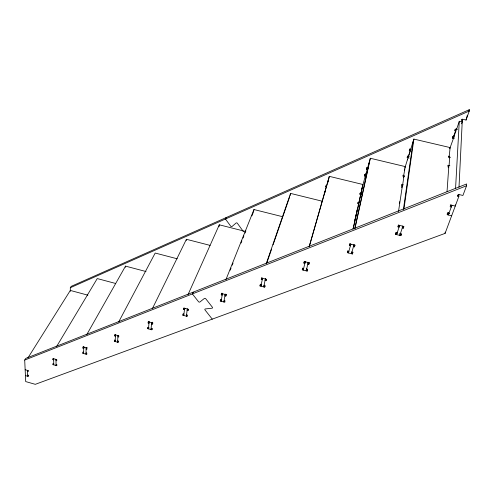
<?xml version="1.0" encoding="UTF-8"?>
<svg xmlns="http://www.w3.org/2000/svg" width="494" height="494" viewBox="0 0 494 494"><rect width="100%" height="100%" fill="white"/><g stroke="black" fill="none" stroke-linecap="round" stroke-linejoin="round"><path stroke-width="0.74" d="M70.315 291.343L70.327 287.718L71.185 286.366L469.3 109.674L469.251 111.02L466.058 120.042L462.143 119.14L461.538 120.857L462.52 121.086L461.557 123.821M86.024 353L86.814 353.222L86.79 354.389L82.831 353.284L82.85 352.117L83.647 352.339M84.357 347.183L83.721 348.326L82.924 348.103L82.949 346.918L86.938 348.029L86.907 349.209L86.11 348.986L87.061 347.276M83.622 353.506L83.745 347.14M86.135 347.807L85.999 354.167L86.629 353.025M458.833 196.501L457.71 196.235L458.395 194.383L462.915 195.47L466.571 185.75L466.632 183.959L25.75 358.397L24.7 360.064L25.707 381.584L35.296 384.326L445.094 233.378L458.833 196.501L458.926 194.698M466.058 120.042L467.343 115.219M459 187.177L462.217 121.944L459.284 121.265L456.456 129.768L456.487 129.311M462.52 121.086L462.582 119.727L461.612 119.499M457.71 196.235L457.771 195.031M117.665 340.99L118.486 341.218L118.412 342.435L114.324 341.305L114.392 340.088L115.207 340.317M115.435 336.136L114.614 335.908L114.676 334.679L118.795 335.809L118.727 337.038L117.899 336.815L118.504 335.661M115.145 341.533L115.497 334.901M455.338 204.856L455.27 206.066L450.812 204.985L450.145 206.795L451.257 207.066L451.368 205.251L450.256 204.979M455.554 188.677L459.284 121.265M117.973 335.58L117.597 342.206L118.196 341.051M125.439 267.285L125.507 266.124L146.039 271.539M455.9 130.996L455.981 129.626L455.017 129.403L454.931 130.774L455.9 130.996L453.906 136.721L452.942 136.498L452.368 138.159L454.289 138.61M453.906 136.721L453.992 135.337M448.496 212.55L448.336 214.983L451.924 205.257M451.652 215.792L447.231 214.717L447.354 212.889L449.559 213.427M452.368 138.159L452.461 136.776L454.375 137.227M445.094 233.378L445.18 232.143M447.039 191.573L448.799 166.534L447.811 166.299L447.885 165.299L449.855 165.762M449.077 157.592L450.127 147.576L413.886 139.086L404.889 167.849M152.405 328.627L151.849 329.794L147.62 328.646L147.731 327.38L148.577 327.608M149.534 322.082L148.966 323.249L148.12 323.014L148.231 321.73L152.492 322.885L152.368 324.169L151.522 323.941L152.362 322.193M149.083 321.964L148.466 328.874L149.027 327.713M151.639 322.656L151.003 329.566L151.559 328.399M152.257 323.286L152.337 322.465M151.849 329.794L151.967 328.529L151.121 328.3M186.263 240.547L186.411 239.294L210.08 245.382M186.541 314.857L187.417 315.092L187.245 316.419L182.873 315.24L183.039 313.918L183.916 314.153M185.009 308.423L184.484 309.596L183.607 309.361L183.774 308.015L188.183 309.201L188.01 310.541L187.127 310.306L187.646 309.127M183.749 315.475L184.657 308.256M187.3 308.96L186.374 316.185L186.886 315.005M187.72 309.966L187.831 309.108M402.53 226.091L402.277 227.913L403.345 228.179L403.598 226.357M403.944 209.005L413.886 139.086M395.762 233.143L395.583 234.354L400.875 235.675L401.128 233.841L399.813 233.514M403.425 209.333L413.12 141.537M400.072 233.582L399.813 235.41L402.838 226.203M410.224 150.806L410.421 149.423L409.495 149.2L409.291 150.584L410.224 150.806L408.513 156.258L407.587 156.036L407.093 157.623L409.075 158.092M407.457 159.889L407.525 159.426M398.868 226.758L399.343 225.307L399.078 227.123L398.01 226.857L398.189 225.647M218.996 226.771L219.293 224.807L245.345 231.42M399.35 203.244L399.578 201.719M403.32 177.043L403.542 175.574M404.327 170.411L404.549 168.936M398.504 211.481L402.406 185.645L401.455 185.417L401.61 184.41L403.505 184.867M403.394 177.198L405.278 166.602L370.339 158.265L365.671 174.765M224.115 300.599L225.023 300.84L224.795 302.223L220.262 301.025L220.485 299.636L221.392 299.877M222.64 293.93L222.17 295.109L221.256 294.869L221.485 293.467L226.054 294.671L225.82 296.079L224.906 295.838L225.604 294.054M222.399 293.708L221.164 301.266L221.633 300.074M225.141 294.43L223.887 301.988L224.35 300.797M253.595 211.58L253.965 209.536L282.549 216.693M265.087 285.946L264.685 287.15L259.986 285.921L260.276 284.464L261.215 284.711M262.635 278.523L262.228 279.715L261.277 279.474L261.573 277.999L266.315 279.233L266.013 280.703L265.068 280.456L265.673 278.665M262.524 278.246L260.925 286.162L261.536 284.371M265.364 278.987L263.747 286.903L264.352 285.106M264.685 287.15L264.982 285.699L264.043 285.452M290.126 195.544L290.583 193.407L322.421 201.256M347.776 250.872L347.368 252.687L352.45 253.978L352.839 252.15M354.494 246.864L354.883 245.049L353.858 244.789L353.469 246.605L354.494 246.864L354.958 245.24L349.832 243.95L349.375 245.574L350.4 245.833L350.796 244.017L349.777 243.764L349.375 245.574M351.827 251.897L351.432 253.718L353.932 244.981M354.76 228.66L369.691 160.606M354.97 228.432L370.339 158.265M348.789 251.131L348.387 252.947L350.857 244.203M366.091 173.252L361.404 190.375M365.955 176.309L364.467 175.95L364.776 174.549L366.264 174.907M354.525 221.096L355.025 218.842M355.359 217.341L356.026 214.34M356.359 212.84L357.032 209.839M353.037 228.932L358.792 203.614L357.878 203.386L358.107 202.379L359.564 202.738M358.607 203.861L360.003 197.581M360.441 195.624L362.244 187.492M366.332 169.232L366.641 167.843L367.536 168.053L367.227 169.448L366.332 169.232L366.758 167.694L368.258 168.059M353.191 228.864L358.792 203.614M360.015 197.347L363.028 184.528L329.313 176.346L309.182 246.562M361.058 193.605L358.175 205.615M361.065 193.382L360.163 193.16L359.947 194.136L361.392 194.488M307.49 269.891L307.151 271.095L302.266 269.841L302.637 268.316L303.612 268.569M305.397 261.524L304.878 263.327L303.896 263.074L304.267 261.53L309.195 262.789L308.818 264.333L307.83 264.08L308.336 262.277M305.255 261.777L303.242 270.088L303.588 268.884M324.614 191.783L324.262 193.228L324.663 191.826L325.478 191.993M326.695 187.022L325.824 186.812L326.182 185.349M308.213 262.536L306.175 270.848L306.681 269.032M327.584 183.398L329.313 176.346M306.478 269.952L306.725 268.94M307.151 271.095L307.527 269.576L306.546 269.323M364.467 175.95L364.887 174.431L365.782 174.648M359.854 194.284L360.163 193.16M308.818 264.333L309.318 262.53M357.792 203.509L358.107 202.379M347.368 252.687L347.819 251.088L348.838 251.341M302.266 269.841L302.785 268.032M309.25 246.691L328.763 178.575M303.896 263.074L304.242 261.869M325.824 186.812L326.225 185.417M352.45 253.978L352.907 252.372L351.889 252.119M409.291 150.584L409.792 148.978L411.125 149.293M403.431 177.581L404.049 175.617L402.808 183.848L401.77 187.14M401.844 187.424L402.406 185.645M395.583 234.354L396.126 232.668L397.188 232.933M398.01 226.857L398.565 225.147M396.454 233.866L396.997 232.186L396.639 234.619L399.634 225.406M400.875 235.675L401.431 233.983L400.368 233.724M403.345 228.179L403.907 226.468L398.281 225.042M264.055 286.551L264.259 285.952M266.013 280.703L266.414 279.511M261.277 279.474L261.9 277.684M259.986 285.921L260.604 284.124M266.266 263.58L290.583 193.407M266.816 262.925L271.577 249.155M273.077 244.808L289.626 196.989M454.931 130.774L455.517 129.088L457.456 129.539M456.326 128.638L453.418 137.005L453.294 138.851L449.701 148.799M449.25 157.876L449.731 156.499L449.163 164.7L448.188 167.466M462.106 121.092L462.582 119.727M448.361 167.781L448.799 166.534M468.565 111.755L469.3 109.674M447.231 214.717L447.885 212.933L448.99 213.204M224.35 301.581L224.585 300.988M225.82 296.079L226.518 294.294M220.262 301.025L220.732 299.839M230.192 270.224L231.05 268.075M232.192 265.216L233.044 263.074M241.035 243.048L241.893 240.905M243.036 238.04L243.894 235.897M245.03 233.038L245.889 230.889M251.884 215.872L253.311 212.297M221.256 294.869L221.967 293.096M225.98 279.53L253.965 209.536M188.01 310.541L188.523 309.361M182.873 315.24L183.391 314.067M183.607 309.361L184.126 308.188M188.078 294.535L219.293 224.807M152.368 324.169L152.93 323.002M147.62 328.646L148.181 327.479M148.12 323.014L148.966 321.273M152.343 308.707L186.411 239.294M114.324 341.305L114.929 340.156M114.614 335.908L115.213 334.759M118.622 322.057L155.196 253.045L177.266 258.8M82.831 353.284L83.467 352.142M82.924 348.103L83.881 346.393M86.753 334.648L125.507 266.124M56.717 364.362L56.063 365.492L55.989 359.379M56.668 359.385L56.001 360.515L56.773 360.731L56.761 359.601L52.901 358.514L52.914 359.651L53.685 359.867M56.05 364.374L56.816 364.591L56.829 365.714L52.994 364.628L53.655 363.504M52.914 359.651L53.587 358.521M56.557 346.603L97.25 278.573L115.547 283.451M28.343 375.125L27.658 376.243L27.398 370.358M28.139 370.333L27.448 371.451L28.195 371.667L28.152 370.574L25.151 369.722M27.917 357.94L70.315 290.435L87.87 295.171M70.327 287.718L469.251 111.02M360.781 193.074L362.201 192.481M24.7 360.064L466.571 185.75M449.509 156.363L448.546 156.135L448.472 157.098L450.417 157.555M407.303 156.234L409.279 156.703M403.944 175.432L403.011 175.209L402.863 176.179L404.358 176.537M395.855 232.532L397.17 232.859M306.268 268.927L307.657 269.286M53.741 363.726L52.975 363.51L52.994 364.628M27.615 375.162L28.356 375.372L28.405 376.453L25.429 375.607M193.537 292.664L193.148 292.164L192.376 293.918L198.508 301.692A0.932 0.679 23 0 0 199.879 302.025L204.386 298.438A0.939 0.685 22.7 0 1 205.763 298.771L212.389 307.237A0.932 0.679 22.1 0 1 212.043 308.213L205.325 308.935A0.926 0.673 22.4 0 0 204.991 309.911L212.272 319.136M226.406 218.089L226.067 217.626L225.455 219.009L230.754 226.252A0.827 0.661 23.1 0 0 231.976 226.536L236.132 222.985A0.834 0.667 22.8 0 1 237.361 223.263L243.085 231.161M53.673 358.73L53.76 364.844M243.178 231.328A0.827 0.655 22 0 1 243.221 231.488"/></g></svg>
